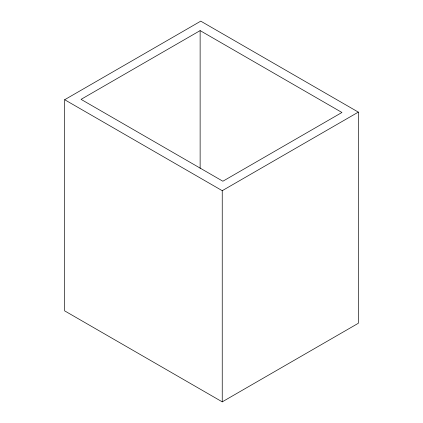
<?xml version="1.0" encoding="UTF-8"?>
<svg xmlns="http://www.w3.org/2000/svg" width="423" height="423" viewBox="0 0 423 423"><rect width="100%" height="100%" fill="white"/><g stroke="black" fill="none" stroke-linecap="round" stroke-linejoin="round"><path stroke-width="0.63" d="M64.671 99.722L200.761 21.15L358.329 112.121L358.329 323.278L222.239 401.85L64.671 310.879L64.671 99.722L222.239 190.688L358.329 112.121M200.132 30.609L81.057 99.357L222.868 181.229L341.943 112.481L200.132 30.609L200.132 168.407M222.239 190.688L222.239 401.85"/></g></svg>
